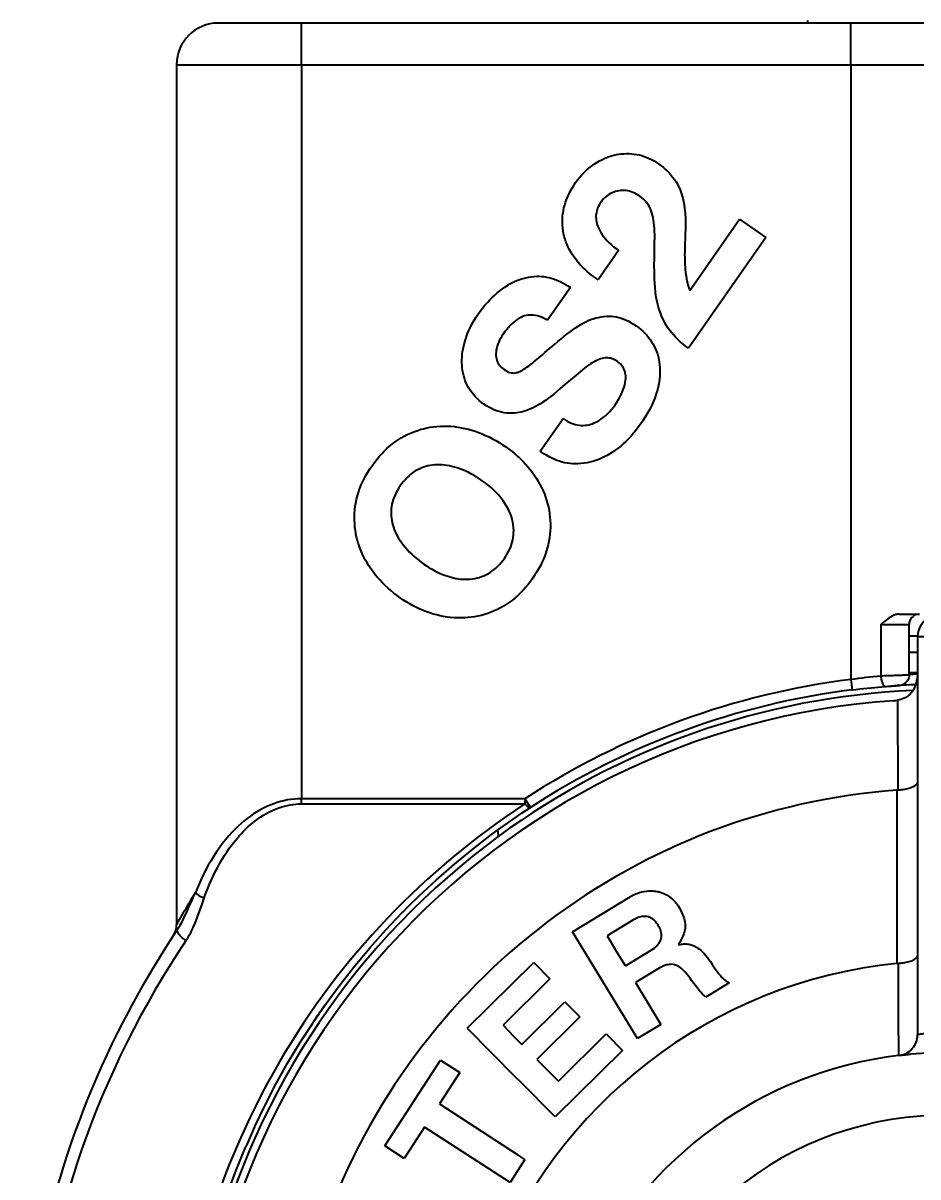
# Model space of a CAD drawing. Header units: millimetres. Extents: x 15 to 415, y 5 to 292.
# Drawn here: x 135.19 to 140.56, y 232.49 to 239.42 of the extents above; entities that cross this region are included whole.
import ezdxf

# ---------------------------------------------------------------- set-up
doc = ezdxf.new("R2010")
doc.units = ezdxf.units.MM
doc.layers.add('Geometries', color=7, linetype='Continuous')

msp = doc.modelspace()

# ---------------------------------------------------------------- linework, layer by layer
at = {"layer": 'Geometries', "linetype": 'Continuous', "lineweight": 40}
for p, q in [((136.8593, 239.4243), (136.3593, 239.4243)), ((137.1584, 239.4243), (136.8593, 239.4243)), ((136.8593, 239.1743), (136.8593, 239.4243)), ((139.9035, 239.4243), (137.1584, 239.4243)), ((140.1603, 239.4243), (139.9035, 239.4243)), ((140.9103, 239.4243), (140.1603, 239.4243)), ((140.1603, 239.1743), (140.1603, 239.4243)), ((136.1093, 239.1743), (136.1093, 234.0103)), ((136.1093, 239.1743), (136.8593, 239.1743)), ((136.8593, 239.1743), (136.8593, 234.7657)), ((136.8593, 239.1743), (140.1603, 239.1743)), ((140.1603, 239.1743), (140.1603, 235.4814)), ((140.1603, 239.1743), (140.6603, 239.1743)), ((139.1921, 237.8187), (139.4912, 238.2459)), ((139.4912, 238.2459), (139.6487, 238.1356)), ((139.6487, 238.1356), (139.1842, 237.4722)), ((138.7652, 238.0579), (138.6423, 237.8824)), ((138.6423, 237.8824), (138.6256, 237.8941)), ((138.4752, 237.836), (138.3378, 237.6398)), ((138.5219, 237.3204), (138.464, 237.2706)), ((138.2944, 236.8526), (138.4318, 237.0488)), ((137.5792, 236.9843), (137.5921, 236.9878)), ((138.3009, 236.8481), (138.2944, 236.8526)), ((137.779, 236.7578), (137.7635, 236.7618)), ((140.4504, 235.8744), (140.5728, 235.8744)), ((140.3403, 235.8119), (140.3403, 235.502)), ((140.3403, 235.8119), (140.5103, 235.8119)), ((140.5103, 235.7446), (140.5103, 235.8119)), ((140.5103, 235.6446), (140.5103, 235.7446)), ((140.5103, 235.7446), (140.561, 235.7446)), ((140.5609, 235.7399), (140.5609, 235.6446)), ((140.5609, 235.7399), (144.0609, 235.7399)), ((140.5103, 235.524), (140.5103, 235.6446)), ((140.5609, 235.6446), (140.5103, 235.6446)), ((140.5609, 235.6446), (140.5609, 235.524)), ((140.5103, 235.5115), (140.5103, 235.524)), ((140.5103, 235.524), (140.5607, 235.524)), ((140.5103, 235.508), (140.5103, 235.5115)), ((140.5609, 235.524), (140.5609, 235.5136)), ((140.5609, 235.5136), (140.5609, 235.4511)), ((140.1603, 235.4814), (140.168, 235.4193)), ((140.3993, 235.4421), (140.4016, 235.4423)), ((140.4016, 235.4423), (140.4018, 235.4423)), ((140.5609, 235.4511), (140.5609, 235.4165)), ((140.4415, 235.3573), (140.4415, 235.3558)), ((140.4415, 235.3558), (140.4422, 234.8173)), ((140.5333, 235.4153), (140.5322, 235.4137)), ((140.5609, 235.4165), (140.5609, 235.415)), ((140.5609, 235.415), (140.5609, 235.2399)), ((140.5609, 235.2399), (140.5609, 235.2148)), ((140.5609, 235.2148), (140.5609, 234.8688)), ((140.5609, 234.8688), (140.5609, 233.8274)), ((140.4422, 234.8172), (140.4359, 234.8168)), ((140.4359, 234.8168), (140.4359, 233.7754)), ((140.4422, 234.8172), (140.4422, 234.8173)), ((138.2022, 234.7657), (136.8593, 234.7657)), ((136.8593, 234.7495), (136.8593, 234.7657)), ((136.8593, 234.7345), (136.8593, 234.7495)), ((136.8593, 234.7345), (138.2022, 234.7345)), ((138.2022, 234.7657), (138.2022, 234.7345)), ((138.2022, 234.7657), (138.2363, 234.7133)), ((138.186, 234.6801), (138.2363, 234.7133)), ((136.2229, 234.2028), (136.2226, 234.202)), ((138.4887, 233.9663), (138.8346, 234.1759)), ((137.4705, 234.0871), (137.5013, 234.1182)), ((137.5013, 234.1182), (137.505, 234.1218)), ((138.8507, 234.0358), (138.6962, 233.9422)), ((136.1155, 233.9817), (136.1028, 233.9628)), ((138.8775, 233.3249), (138.4887, 233.9663)), ((136.0887, 233.9415), (136.0891, 233.942)), ((136.0887, 233.9415), (136.089, 233.9419)), ((136.0887, 233.9415), (136.0889, 233.9418)), ((136.0888, 233.9416), (136.0898, 233.9431)), ((136.089, 233.9419), (136.0892, 233.9421)), ((136.0895, 233.9427), (136.0891, 233.942)), ((136.0892, 233.9421), (136.0895, 233.9427)), ((136.0894, 233.9425), (136.0896, 233.9428)), ((136.0895, 233.9427), (136.0903, 233.9438)), ((136.0898, 233.9431), (136.0895, 233.9427)), ((136.0899, 233.9432), (136.0896, 233.9428)), ((136.0898, 233.9431), (136.0907, 233.9445)), ((136.0898, 233.9431), (136.0903, 233.9438)), ((136.0899, 233.9433), (136.0898, 233.9431)), ((136.0907, 233.9445), (136.1028, 233.9628)), ((138.6962, 233.9422), (138.747, 233.8583)), ((138.8056, 233.7616), (138.747, 233.8583)), ((138.8056, 233.7616), (138.961, 233.8558)), ((139.1255, 233.8904), (139.1266, 233.8886)), ((140.5609, 233.8274), (140.5609, 233.3479)), ((137.8559, 233.3873), (138.2547, 233.7818)), ((138.2547, 233.7818), (138.3522, 233.6832)), ((140.4444, 233.7759), (140.4359, 233.7754)), ((139.0086, 233.7471), (138.8666, 233.661)), ((138.3522, 233.6832), (138.0706, 233.4047)), ((138.8666, 233.661), (139.0185, 233.4104)), ((139.4299, 233.6598), (139.2889, 233.5743)), ((136.9587, 233.4656), (137.0029, 233.5289)), ((138.1837, 233.2904), (138.4421, 233.546)), ((138.4421, 233.546), (138.5322, 233.4549)), ((136.9587, 233.4656), (136.931, 233.4248)), ((138.5322, 233.4549), (138.2738, 233.1993)), ((139.0185, 233.4104), (138.8775, 233.3249)), ((137.8559, 233.3873), (138.1477, 233.0922)), ((138.0706, 233.4047), (138.1363, 233.3383)), ((138.403, 233.0686), (138.6906, 233.353)), ((138.6906, 233.353), (138.7881, 233.2544)), ((138.1363, 233.3383), (138.1837, 233.2904)), ((138.7881, 233.2544), (138.3833, 232.8541)), ((140.456, 233.2245), (140.456, 233.2245)), ((140.456, 233.2245), (140.4561, 233.2245)), ((137.3607, 232.6806), (137.6949, 233.1962)), ((137.6949, 233.1962), (137.8113, 233.1208)), ((138.2738, 233.1993), (138.403, 233.0686)), ((137.8113, 233.1208), (137.689, 232.9322)), ((138.1689, 233.0708), (138.1477, 233.0922)), ((138.3833, 232.8541), (138.1689, 233.0708)), ((137.689, 232.9322), (138.1598, 232.6271)), ((136.5779, 232.795), (136.5323, 232.6929)), ((137.5993, 232.7938), (137.4771, 232.6051)), ((138.1124, 232.4613), (137.5993, 232.7938)), ((136.5248, 232.6756), (136.5218, 232.6685)), ((136.5252, 232.6763), (136.5248, 232.6756)), ((136.5271, 232.6809), (136.5252, 232.6763)), ((136.5323, 232.6929), (136.5271, 232.6809)), ((137.4771, 232.6051), (137.3607, 232.6806)), ((138.2021, 232.5997), (138.1124, 232.4613)), ((138.2021, 232.5997), (138.1598, 232.6271))]:
    msp.add_line(p, q, dxfattribs=at)
at = {"layer": 'Geometries', "linetype": 'Continuous', "lineweight": 40, "flags": 128}
for points in [[(139.9035, 239.4242), (139.9011, 239.4394)], [(138.6499, 238.5965), (138.6641, 238.6039), (138.6783, 238.6106), (138.6927, 238.6167), (138.7073, 238.622), (138.7219, 238.6267), (138.7366, 238.6307), (138.7515, 238.634), (138.7665, 238.6366), (138.7816, 238.6386), (138.7969, 238.6398), (138.8122, 238.6404), (138.8277, 238.6403)], [(138.8277, 238.6403), (138.8432, 238.6394), (138.8586, 238.6378), (138.8739, 238.6353), (138.889, 238.6321), (138.904, 238.6281), (138.919, 238.6233), (138.9338, 238.6177), (138.9485, 238.6113), (138.9631, 238.6041), (138.9776, 238.5961), (138.9919, 238.5874), (139.0062, 238.5778)], [(138.5066, 238.466), (138.5186, 238.4824), (138.5311, 238.4981), (138.5442, 238.513), (138.5577, 238.5271), (138.5718, 238.5406), (138.5864, 238.5532), (138.6015, 238.5652), (138.6171, 238.5763), (138.6333, 238.5868), (138.6499, 238.5965)], [(139.0062, 238.5778), (139.0205, 238.5674), (139.0341, 238.5566), (139.047, 238.5454), (139.0592, 238.5339), (139.0707, 238.522), (139.0815, 238.5097), (139.0917, 238.497), (139.1012, 238.484), (139.1099, 238.4706), (139.118, 238.4568), (139.1254, 238.4426), (139.1321, 238.4281)], [(138.4283, 238.2621), (138.4302, 238.2795), (138.4329, 238.2968), (138.4365, 238.314), (138.4409, 238.3312), (138.4461, 238.3483), (138.4522, 238.3653), (138.4592, 238.3823), (138.467, 238.3992), (138.4756, 238.416), (138.4851, 238.4327), (138.4954, 238.4494), (138.5066, 238.466)], [(138.726, 238.4057), (138.7163, 238.4009), (138.707, 238.3954), (138.698, 238.3891), (138.6893, 238.3821), (138.6809, 238.3744), (138.6729, 238.3659), (138.6651, 238.3567), (138.6578, 238.3467)], [(138.8087, 238.418), (138.7979, 238.419), (138.7872, 238.4192), (138.7767, 238.4188), (138.7663, 238.4176), (138.756, 238.4157), (138.7459, 238.4131), (138.7359, 238.4097), (138.726, 238.4057)], [(138.892, 238.3846), (138.882, 238.3913), (138.8718, 238.3972), (138.8616, 238.4024), (138.8512, 238.407), (138.8407, 238.4108), (138.8301, 238.4139), (138.8195, 238.4163), (138.8087, 238.418)], [(139.1321, 238.4281), (139.1391, 238.4099), (139.1452, 238.3912), (139.1505, 238.3719), (139.1551, 238.3522), (139.1588, 238.3319), (139.1618, 238.3111)], [(138.6578, 238.3467), (138.6522, 238.3383), (138.6472, 238.3298), (138.6428, 238.3212), (138.639, 238.3126), (138.6358, 238.3039), (138.6332, 238.2951), (138.6312, 238.2862), (138.6298, 238.2773), (138.629, 238.2683), (138.6288, 238.2592), (138.6292, 238.2501), (138.6302, 238.2409), (138.6317, 238.2316), (138.6339, 238.2222), (138.6367, 238.2128), (138.6401, 238.2033)], [(138.9645, 238.2848), (138.9605, 238.297), (138.9558, 238.3086), (138.9503, 238.3198), (138.9441, 238.3305), (138.9373, 238.3407), (138.9297, 238.3504), (138.9213, 238.3597), (138.9123, 238.3685), (138.9025, 238.3768), (138.892, 238.3846)], [(138.4703, 238.0625), (138.4623, 238.0784), (138.455, 238.0945), (138.4486, 238.1106), (138.4431, 238.127), (138.4383, 238.1434), (138.4344, 238.16), (138.4313, 238.1767), (138.4291, 238.1935), (138.4277, 238.2105), (138.427, 238.2275), (138.4273, 238.2448), (138.4283, 238.2621)], [(138.9816, 238.1334), (138.9816, 238.1531), (138.9811, 238.1722), (138.9802, 238.1905), (138.9787, 238.2081), (138.9768, 238.225), (138.9744, 238.241), (138.9716, 238.2563), (138.9683, 238.2709), (138.9645, 238.2848)], [(139.1618, 238.3111), (139.1631, 238.299), (139.1643, 238.2862), (139.1652, 238.2727), (139.1659, 238.2585), (139.1664, 238.2436), (139.1666, 238.2281), (139.1667, 238.2127), (139.1666, 238.1968), (139.1662, 238.1803), (139.1657, 238.1631), (139.165, 238.1454)], [(138.6401, 238.2033), (138.6454, 238.1906), (138.6517, 238.1781), (138.6589, 238.1656), (138.667, 238.1532), (138.676, 238.141), (138.686, 238.1288), (138.6969, 238.1167), (138.7087, 238.1048), (138.7215, 238.0929), (138.7351, 238.0812), (138.7497, 238.0695), (138.7652, 238.0579)], [(138.98, 237.9114), (138.9798, 237.9211), (138.9797, 237.9318), (138.9796, 237.9432), (138.9795, 237.9556), (138.9795, 237.9688), (138.9795, 237.9829), (138.9796, 237.9979), (138.9797, 238.0138), (138.9799, 238.0313), (138.9802, 238.0498), (138.9804, 238.0693), (138.9808, 238.0897), (138.9812, 238.1111), (138.9816, 238.1334)], [(139.165, 238.1454), (139.1641, 238.125), (139.1633, 238.1053), (139.1627, 238.0864), (139.1622, 238.0683), (139.1619, 238.0509), (139.1618, 238.0343), (139.1619, 238.0185), (139.1622, 238.002), (139.1626, 237.9864), (139.1633, 237.9717), (139.1642, 237.958), (139.1652, 237.9452)], [(138.6256, 237.8941), (138.6085, 237.9065), (138.5922, 237.9192), (138.5766, 237.9321), (138.5618, 237.9454), (138.5478, 237.959), (138.5345, 237.9728), (138.5219, 237.987), (138.5101, 238.0015), (138.499, 238.0163), (138.4887, 238.0314), (138.4791, 238.0468), (138.4703, 238.0625)], [(139.1652, 237.9452), (139.1674, 237.9254), (139.1702, 237.9063), (139.1735, 237.8876), (139.1773, 237.8696), (139.1817, 237.852), (139.1866, 237.8351), (139.1921, 237.8187)], [(138.082, 237.839), (138.0971, 237.8488), (138.1123, 237.8578), (138.1277, 237.866), (138.1433, 237.8733), (138.1589, 237.8799), (138.1748, 237.8857), (138.1908, 237.8906), (138.207, 237.8948), (138.2233, 237.8981), (138.2398, 237.9006), (138.2564, 237.9024), (138.2732, 237.9033)], [(138.2732, 237.9033), (138.2877, 237.9034), (138.3021, 237.9027), (138.3166, 237.9013), (138.331, 237.8991), (138.3455, 237.8962), (138.3599, 237.8925), (138.3743, 237.888), (138.3888, 237.8828), (138.4032, 237.8769), (138.4176, 237.8702), (138.432, 237.8628), (138.4464, 237.8546), (138.4608, 237.8456), (138.4752, 237.836)], [(138.9894, 237.7875), (138.9865, 237.8108), (138.9841, 237.8349), (138.9823, 237.8597), (138.9809, 237.8852), (138.98, 237.9114)], [(137.9198, 237.6747), (137.9335, 237.6936), (137.9474, 237.7118), (137.9617, 237.7292), (137.9763, 237.7459), (137.9912, 237.7619), (138.0063, 237.7771), (138.0209, 237.7908), (138.0358, 237.8038), (138.0509, 237.8162), (138.0664, 237.828), (138.082, 237.839)], [(139.0507, 237.6099), (139.0408, 237.6273), (139.0317, 237.6453), (139.0234, 237.664), (139.0158, 237.6833), (139.009, 237.7032), (139.003, 237.7233), (138.9977, 237.7441), (138.9932, 237.7655), (138.9894, 237.7875)], [(137.8344, 237.4854), (137.8392, 237.5042), (137.8447, 237.5228), (137.8508, 237.5412), (137.8575, 237.5593), (137.865, 237.5772), (137.873, 237.5948), (137.8834, 237.6153), (137.8946, 237.6354), (137.9068, 237.6552), (137.9198, 237.6747)], [(138.1987, 237.665), (138.188, 237.6613), (138.1773, 237.6567), (138.1666, 237.651), (138.156, 237.6444), (138.1453, 237.6368), (138.1348, 237.6283), (138.1242, 237.6188), (138.1137, 237.6083), (138.1032, 237.5968), (138.0927, 237.5844), (138.0823, 237.571), (138.0719, 237.5567)], [(138.3378, 237.6398), (138.3254, 237.6468), (138.3132, 237.6528), (138.3011, 237.6581), (138.2892, 237.6624), (138.2774, 237.6658), (138.2657, 237.6684), (138.2542, 237.67), (138.2428, 237.6708), (138.2316, 237.6707), (138.2205, 237.6697), (138.2095, 237.6678), (138.1987, 237.665)], [(138.5385, 237.6146), (138.5526, 237.6229), (138.5671, 237.6305), (138.5818, 237.6373), (138.5969, 237.6433), (138.6123, 237.6486), (138.628, 237.6531), (138.644, 237.6568), (138.6603, 237.6598), (138.677, 237.6621), (138.6939, 237.6635)], [(138.6939, 237.6635), (138.7082, 237.664), (138.7226, 237.6635), (138.737, 237.662), (138.7515, 237.6595), (138.7661, 237.6562), (138.7807, 237.6518), (138.7954, 237.6465), (138.8102, 237.6403), (138.825, 237.6331), (138.8399, 237.6249), (138.8548, 237.6158), (138.8699, 237.6057)], [(138.3813, 237.4958), (138.4006, 237.5123), (138.4195, 237.528), (138.438, 237.5429), (138.4561, 237.557), (138.4737, 237.5702), (138.4905, 237.5825), (138.5069, 237.594), (138.5229, 237.6047), (138.5385, 237.6146)], [(138.8699, 237.6057), (138.8841, 237.5953), (138.8976, 237.5844), (138.9104, 237.5731), (138.9225, 237.5614), (138.9338, 237.5493), (138.9444, 237.5367), (138.9542, 237.5238), (138.9634, 237.5104), (138.9717, 237.4965), (138.9794, 237.4823), (138.9863, 237.4677), (138.9925, 237.4526)], [(139.1842, 237.4722), (139.167, 237.4847), (139.1507, 237.4974), (139.1353, 237.5104), (139.1207, 237.5238), (139.1069, 237.5374), (139.094, 237.5513), (139.0819, 237.5655), (139.0707, 237.58), (139.0603, 237.5948), (139.0507, 237.6099)], [(138.0719, 237.5567), (138.0638, 237.5446), (138.0565, 237.5325), (138.0501, 237.5205), (138.0444, 237.5085), (138.0396, 237.4965), (138.0356, 237.4846), (138.0325, 237.4728), (138.0301, 237.461), (138.0286, 237.4492), (138.0278, 237.4375)], [(137.8387, 237.291), (137.8344, 237.3065), (137.8308, 237.3222), (137.8279, 237.338), (137.8257, 237.3539), (137.8242, 237.3699), (137.8235, 237.386), (137.8235, 237.4023), (137.8243, 237.4187), (137.8257, 237.4352), (137.8279, 237.4518), (137.8308, 237.4685), (137.8344, 237.4854)], [(138.0278, 237.4375), (138.028, 237.4279), (138.0288, 237.4186), (138.0304, 237.4096), (138.0327, 237.4009), (138.0358, 237.3926), (138.0396, 237.3845), (138.0441, 237.3768), (138.0494, 237.3694), (138.0554, 237.3623), (138.0622, 237.3555), (138.0697, 237.349), (138.0779, 237.3428)], [(138.224, 237.3646), (138.2311, 237.37), (138.2387, 237.3759), (138.247, 237.3824), (138.2558, 237.3895), (138.2653, 237.3972), (138.2753, 237.4054), (138.286, 237.4142), (138.2972, 237.4236), (138.3096, 237.4341), (138.3226, 237.4452), (138.3363, 237.4569), (138.3507, 237.4692), (138.3656, 237.4822), (138.3813, 237.4958)], [(138.9925, 237.4526), (138.9979, 237.4371), (139.0025, 237.4214), (139.0063, 237.4054), (139.0093, 237.3891), (139.0114, 237.3725), (139.0128, 237.3556), (139.0134, 237.3384), (139.0132, 237.321), (139.0121, 237.3032), (139.0103, 237.2852), (139.0076, 237.2668), (139.0042, 237.2482)], [(138.1441, 237.3234), (138.1506, 237.3247), (138.1574, 237.3266), (138.1645, 237.3292), (138.172, 237.3323), (138.1798, 237.3361), (138.1879, 237.3406), (138.1964, 237.3456), (138.2053, 237.3513), (138.2144, 237.3576), (138.224, 237.3646)], [(138.657, 237.4076), (138.6477, 237.4045), (138.6381, 237.4006), (138.6281, 237.396), (138.6177, 237.3906), (138.607, 237.3844), (138.5959, 237.3776), (138.5844, 237.3699), (138.5726, 237.3615), (138.5605, 237.3524), (138.548, 237.3425), (138.5352, 237.3318), (138.5219, 237.3204)], [(138.7557, 237.3933), (138.7483, 237.3981), (138.7408, 237.4022), (138.7331, 237.4057), (138.7253, 237.4085), (138.7173, 237.4107), (138.7091, 237.4122), (138.7008, 237.4131), (138.6924, 237.4133), (138.6838, 237.4129), (138.675, 237.4117), (138.6661, 237.41), (138.657, 237.4076)], [(138.8067, 237.2807), (138.8075, 237.2894), (138.8077, 237.298), (138.8075, 237.3063), (138.8067, 237.3144), (138.8053, 237.3222), (138.8035, 237.3298), (138.8011, 237.3372), (138.7982, 237.3444), (138.7947, 237.3513), (138.7907, 237.358), (138.7862, 237.3644), (138.7812, 237.3707), (138.7756, 237.3767), (138.7695, 237.3824), (138.7629, 237.388), (138.7557, 237.3933)], [(137.956, 237.1358), (137.9416, 237.1464), (137.928, 237.1574), (137.9153, 237.1688), (137.9034, 237.1807), (137.8924, 237.193), (137.8822, 237.2058), (137.8728, 237.2189), (137.8643, 237.2325), (137.8566, 237.2465), (137.8498, 237.2609), (137.8439, 237.2757), (137.8387, 237.291)], [(138.0779, 237.3428), (138.0866, 237.3371), (138.0951, 237.3324), (138.1036, 237.3286), (138.1119, 237.3257), (138.1201, 237.3238), (138.1282, 237.3227), (138.1362, 237.3226), (138.1441, 237.3234)], [(138.4127, 237.2276), (138.3938, 237.2116), (138.3755, 237.1964), (138.3578, 237.1821), (138.3406, 237.1685)], [(138.464, 237.2706), (138.4447, 237.2547), (138.4127, 237.2276)], [(138.7441, 237.1322), (138.7545, 237.1476), (138.7639, 237.1629), (138.7725, 237.1781), (138.7801, 237.1931), (138.7868, 237.208), (138.7926, 237.2228), (138.7975, 237.2375), (138.8015, 237.252), (138.8046, 237.2664), (138.8067, 237.2807)], [(139.0042, 237.2482), (138.9999, 237.2293), (138.9948, 237.2104), (138.9933, 237.2055)], [(138.3406, 237.1685), (138.3253, 237.1576), (138.3102, 237.1474), (138.2952, 237.1379), (138.2804, 237.1292), (138.2657, 237.1212), (138.2511, 237.1139), (138.2367, 237.1073), (138.2224, 237.1015), (138.2082, 237.0963), (138.1941, 237.0919), (138.1802, 237.0883), (138.1664, 237.0853), (138.1528, 237.083), (138.1393, 237.0815)], [(138.9933, 237.2055), (138.9888, 237.1914), (138.982, 237.1722), (138.9743, 237.153), (138.9658, 237.1337), (138.9598, 237.1209)], [(138.1393, 237.0815), (138.1236, 237.0807), (138.108, 237.0808), (138.0925, 237.0819), (138.077, 237.0839), (138.0617, 237.087), (138.0464, 237.091), (138.0311, 237.096), (138.016, 237.102), (138.0009, 237.109), (137.9859, 237.1169), (137.9709, 237.1259), (137.956, 237.1358)], [(138.6749, 237.057), (138.6854, 237.066), (138.6981, 237.0777), (138.7103, 237.0902), (138.722, 237.1034), (138.7333, 237.1174), (138.7441, 237.1322)], [(138.9598, 237.1209), (138.9565, 237.1142), (138.9463, 237.0947), (138.9352, 237.075), (138.9233, 237.0553), (138.9106, 237.0354), (138.897, 237.0155)], [(138.4318, 237.0488), (138.4442, 237.0406), (138.4565, 237.0333), (138.4687, 237.0269), (138.4808, 237.0214), (138.4929, 237.0169), (138.5049, 237.0132), (138.5168, 237.0105), (138.5287, 237.0087), (138.5405, 237.0078), (138.5522, 237.0078)], [(138.5737, 237.0098), (138.5751, 237.0101), (138.5863, 237.0121), (138.5973, 237.0149), (138.608, 237.0182), (138.6186, 237.0223), (138.629, 237.0269), (138.6391, 237.0322), (138.6491, 237.0381), (138.6588, 237.0447)], [(138.6588, 237.0447), (138.6723, 237.055), (138.6749, 237.057)], [(138.897, 237.0155), (138.8833, 236.9965), (138.8692, 236.9782), (138.8546, 236.9606), (138.8396, 236.9437), (138.8243, 236.9274), (138.8084, 236.9118), (138.7931, 236.8977), (138.7774, 236.8841), (138.7614, 236.8712), (138.745, 236.8588), (138.7282, 236.8471)], [(137.2836, 236.766), (137.2975, 236.7852), (137.3118, 236.8035), (137.3265, 236.8211), (137.3415, 236.8378), (137.357, 236.8538), (137.3729, 236.8689), (137.3892, 236.8832), (137.4059, 236.8968), (137.423, 236.9095), (137.4405, 236.9214), (137.4584, 236.9326), (137.4767, 236.9429), (137.4954, 236.9524), (137.5145, 236.9612)], [(137.5145, 236.9612), (137.5339, 236.9691), (137.5534, 236.9762), (137.573, 236.9825), (137.5792, 236.9843)], [(137.5921, 236.9878), (137.5928, 236.988), (137.6128, 236.9926), (137.6329, 236.9965), (137.6531, 236.9995), (137.6735, 237.0017), (137.694, 237.0031), (137.7147, 237.0036), (137.7355, 237.0034), (137.7564, 237.0023), (137.7775, 237.0004), (137.7988, 236.9977)], [(137.7988, 236.9977), (137.8201, 236.9942), (137.8412, 236.99), (137.8623, 236.9849), (137.8833, 236.9791), (137.9041, 236.9725), (137.9249, 236.9651), (137.9456, 236.957), (137.9661, 236.9481), (137.9866, 236.9384), (138.0069, 236.9279), (138.0272, 236.9167), (138.0474, 236.9047), (138.0674, 236.8919), (138.0874, 236.8784)], [(138.5522, 237.0078), (138.5638, 237.0086), (138.5737, 237.0098)], [(138.0874, 236.8784), (138.1063, 236.8647), (138.1245, 236.8507), (138.142, 236.8364), (138.1589, 236.8216), (138.1626, 236.8182)], [(138.1626, 236.8182), (138.1752, 236.8065), (138.1908, 236.791), (138.2057, 236.7751), (138.2094, 236.771)], [(138.3318, 236.8281), (138.3164, 236.8377), (138.3009, 236.8481)], [(138.5205, 236.7771), (138.5046, 236.7768), (138.4888, 236.7774), (138.4729, 236.7787), (138.4572, 236.7809), (138.4414, 236.7839), (138.4257, 236.7877), (138.41, 236.7924), (138.3943, 236.7979), (138.3787, 236.8042), (138.3631, 236.8113), (138.3475, 236.8193), (138.3319, 236.8281), (138.3318, 236.8281)], [(138.7282, 236.8471), (138.712, 236.8367), (138.6956, 236.8271), (138.679, 236.8183), (138.6622, 236.8104), (138.6452, 236.8033), (138.6279, 236.797), (138.6105, 236.7916), (138.5929, 236.787), (138.5751, 236.7833), (138.5571, 236.7804), (138.5389, 236.7783), (138.5205, 236.7771)], [(137.1789, 236.4806), (137.1805, 236.5016), (137.183, 236.5225), (137.1864, 236.5433), (137.1907, 236.564), (137.1959, 236.5847), (137.2021, 236.6052), (137.2091, 236.6256), (137.217, 236.646), (137.2258, 236.6662), (137.2356, 236.6864), (137.2462, 236.7064), (137.2578, 236.7264), (137.2702, 236.7463), (137.2836, 236.766)], [(137.5924, 236.7566), (137.5791, 236.7516), (137.5662, 236.7459), (137.5535, 236.7394), (137.5411, 236.7321), (137.529, 236.724), (137.5173, 236.7152), (137.5058, 236.7055), (137.4947, 236.6951), (137.4838, 236.6839), (137.4733, 236.6718), (137.463, 236.659), (137.4531, 236.6455)], [(137.6343, 236.7673), (137.6333, 236.7671), (137.6196, 236.7643), (137.6059, 236.7608), (137.5924, 236.7566)], [(137.7635, 236.7618), (137.7485, 236.7652), (137.7336, 236.7678), (137.7189, 236.7697), (137.7043, 236.771), (137.6898, 236.7716), (137.6755, 236.7715), (137.6613, 236.7707), (137.6473, 236.7693), (137.6343, 236.7673)], [(137.9087, 236.6998), (137.8943, 236.7083), (137.8773, 236.7177), (137.8603, 236.7264), (137.8433, 236.7343), (137.8273, 236.7412), (137.8113, 236.7473), (137.7953, 236.7528), (137.7794, 236.7577), (137.779, 236.7578)], [(138.2094, 236.771), (138.22, 236.7588), (138.2337, 236.7421), (138.2467, 236.7251), (138.2591, 236.7077), (138.2708, 236.6899), (138.2819, 236.6717), (138.2923, 236.6531)], [(137.9455, 236.6757), (137.9284, 236.6873), (137.9113, 236.6982), (137.9087, 236.6998)], [(137.9686, 236.6588), (137.9641, 236.6622), (137.9455, 236.6757)], [(137.4531, 236.6455), (137.444, 236.6319), (137.4357, 236.6182), (137.4283, 236.6046), (137.4217, 236.5908), (137.4158, 236.577), (137.4109, 236.5632), (137.4067, 236.5493), (137.4033, 236.5354), (137.4008, 236.5214), (137.3991, 236.5073), (137.3982, 236.4932), (137.3981, 236.4791)], [(138.0178, 236.6163), (138.0146, 236.6193), (137.9986, 236.634), (137.9818, 236.6483), (137.9686, 236.6588)], [(138.0823, 236.5386), (138.0705, 236.5556), (138.0579, 236.5721), (138.0444, 236.5883), (138.0299, 236.604), (138.0178, 236.6163)], [(138.2923, 236.6531), (138.302, 236.6343), (138.3108, 236.6153), (138.3189, 236.5962), (138.3262, 236.5768), (138.3326, 236.5573), (138.3382, 236.5377), (138.3413, 236.5253)], [(138.1345, 236.377), (138.1336, 236.3939), (138.1318, 236.4107), (138.129, 236.4273), (138.1252, 236.4437), (138.1205, 236.4599), (138.1147, 236.476), (138.1081, 236.4919), (138.1004, 236.5077), (138.0918, 236.5232), (138.0823, 236.5386)], [(137.1858, 236.3627), (137.1834, 236.3773), (137.1809, 236.3976), (137.1792, 236.4181), (137.1783, 236.4388), (137.1782, 236.4596), (137.1789, 236.4806)], [(137.3981, 236.4791), (137.3988, 236.465), (137.399, 236.4621)], [(137.399, 236.4621), (137.4002, 236.4509), (137.4022, 236.437), (137.405, 236.4232), (137.4084, 236.4095), (137.4115, 236.399)], [(138.3413, 236.5253), (138.343, 236.5178), (138.347, 236.4979), (138.3502, 236.4777), (138.3526, 236.4574), (138.3541, 236.4369), (138.3548, 236.4162), (138.3548, 236.3954), (138.3539, 236.3744)], [(137.4115, 236.399), (137.4125, 236.3959), (137.4173, 236.3824), (137.4228, 236.369), (137.429, 236.3558), (137.4359, 236.3426), (137.4434, 236.3295), (137.4517, 236.3166)], [(137.2007, 236.3007), (137.1959, 236.3172), (137.191, 236.3371), (137.1868, 236.3571), (137.1858, 236.3627)], [(138.0787, 236.2093), (138.0879, 236.2231), (138.0963, 236.2369), (138.1038, 236.2508), (138.1106, 236.2647), (138.1165, 236.2786), (138.1215, 236.2926), (138.1258, 236.3065), (138.1292, 236.3206), (138.1318, 236.3346), (138.1335, 236.3487), (138.1344, 236.3628), (138.1345, 236.377)], [(138.3539, 236.3744), (138.3521, 236.3534), (138.3495, 236.3325), (138.346, 236.3117), (138.3416, 236.291), (138.3364, 236.2704), (138.3302, 236.2499), (138.3231, 236.2295), (138.3152, 236.2093), (138.3064, 236.1891), (138.2967, 236.1691), (138.2861, 236.1492), (138.2746, 236.1293), (138.2623, 236.1096), (138.249, 236.09)], [(137.2429, 236.2011), (137.2331, 236.2201), (137.224, 236.2392), (137.2158, 236.2584), (137.2083, 236.2779), (137.2017, 236.2974), (137.2007, 236.3007)], [(137.4517, 236.3166), (137.4616, 236.3022), (137.4723, 236.2881), (137.4837, 236.2742), (137.4957, 236.2606), (137.5085, 236.2472), (137.522, 236.234), (137.5353, 236.2218), (137.5493, 236.2097), (137.5638, 236.1979), (137.579, 236.1863), (137.5949, 236.1749)], [(137.453, 235.9723), (137.4336, 235.9863), (137.4149, 236.0007), (137.3968, 236.0154), (137.3795, 236.0304), (137.3628, 236.0459), (137.3468, 236.0617), (137.3314, 236.0779), (137.3167, 236.0944), (137.3028, 236.1113), (137.2894, 236.1285), (137.2768, 236.1461), (137.2648, 236.1641), (137.2535, 236.1824), (137.2429, 236.2011)], [(137.9413, 236.0997), (137.9545, 236.1048), (137.9675, 236.1106), (137.98, 236.1172), (137.9923, 236.1245), (138.0042, 236.1325), (138.0159, 236.1413), (138.0271, 236.1508), (138.0381, 236.161), (138.0487, 236.172), (138.059, 236.1837), (138.069, 236.1961), (138.0787, 236.2093)], [(137.5949, 236.1749), (137.6113, 236.1638), (137.6277, 236.1534), (137.6441, 236.1437), (137.6606, 236.1347), (137.6771, 236.1264), (137.6936, 236.1188), (137.7131, 236.1107), (137.7326, 236.1036), (137.7522, 236.0975), (137.7718, 236.0924)], [(137.7718, 236.0924), (137.7865, 236.0893), (137.7931, 236.0881)], [(137.7931, 236.0881), (137.8012, 236.0868), (137.8158, 236.085), (137.8302, 236.0839), (137.8445, 236.0835), (137.8587, 236.0837), (137.8728, 236.0847), (137.8867, 236.0863), (137.9005, 236.0886), (137.9143, 236.0916), (137.9278, 236.0953), (137.9413, 236.0997)], [(138.249, 236.09), (138.2351, 236.0709), (138.2208, 236.0525), (138.2061, 236.035), (138.191, 236.0182), (138.1755, 236.0022), (138.1596, 235.9871), (138.1433, 235.9727), (138.1266, 235.9591), (138.1094, 235.9463), (138.0919, 235.9343), (138.074, 235.9231), (138.0556, 235.9127), (138.0369, 235.9031), (138.0177, 235.8943)], [(137.7347, 235.8568), (137.7137, 235.8602), (137.6928, 235.8644), (137.6721, 235.8693), (137.6515, 235.875), (137.631, 235.8814), (137.6107, 235.8885), (137.5905, 235.8964), (137.5705, 235.905), (137.5505, 235.9144), (137.5308, 235.9245), (137.5111, 235.9353), (137.4916, 235.9469), (137.4722, 235.9592), (137.453, 235.9723)], [(137.8422, 235.8519), (137.8385, 235.8517), (137.818, 235.8511), (137.7973, 235.8513), (137.7766, 235.8523), (137.7557, 235.8541), (137.7347, 235.8568)], [(138.0177, 235.8943), (137.9983, 235.8862), (137.9787, 235.8791), (137.9591, 235.8727), (137.9393, 235.8671), (137.9194, 235.8624), (137.8993, 235.8585), (137.8792, 235.8554), (137.8589, 235.8531), (137.8422, 235.8519)], [(140.4434, 235.874), (140.4374, 235.8731), (140.4309, 235.8716), (140.4244, 235.8695), (140.4157, 235.866), (140.4071, 235.8618), (140.3986, 235.8569), (140.3903, 235.8516), (140.3822, 235.8459), (140.3718, 235.838), (140.3615, 235.8297), (140.3513, 235.8212), (140.341, 235.8125), (140.3403, 235.8119)], [(140.4504, 235.8744), (140.4439, 235.8741), (140.4434, 235.874)], [(140.456, 235.5063), (140.4475, 235.506), (140.4385, 235.5057), (140.4292, 235.5054), (140.4196, 235.505), (140.4097, 235.5047), (140.3998, 235.5043), (140.3897, 235.5039), (140.3796, 235.5036), (140.3696, 235.5032), (140.3596, 235.5028), (140.3499, 235.5024), (140.3403, 235.502)], [(140.3403, 235.502), (140.3409, 235.4951), (140.3419, 235.4882), (140.343, 235.4815), (140.3444, 235.4751), (140.3461, 235.469), (140.3479, 235.4633), (140.3499, 235.458), (140.3521, 235.4534), (140.3546, 235.4492), (140.3571, 235.4457), (140.3598, 235.443), (140.3625, 235.4411), (140.3651, 235.44), (140.3678, 235.4397)], [(140.5103, 235.508), (140.5099, 235.508), (140.5087, 235.508), (140.5067, 235.5079), (140.5038, 235.5078), (140.5002, 235.5077), (140.4959, 235.5076), (140.4908, 235.5074), (140.4851, 235.5073), (140.4787, 235.507), (140.4717, 235.5068), (140.4641, 235.5066), (140.456, 235.5063)], [(140.5103, 235.508), (140.5098, 235.5002), (140.5083, 235.4925), (140.5059, 235.485), (140.5026, 235.4779), (140.4984, 235.4713), (140.4933, 235.4652)], [(140.5602, 235.5135), (140.5597, 235.5072), (140.5584, 235.4945), (140.5567, 235.4819)], [(140.5607, 235.524), (140.5603, 235.5157), (140.5602, 235.5135)], [(140.5609, 235.5326), (140.5607, 235.5241), (140.5607, 235.524)], [(140.168, 235.4193), (140.1909, 235.4221), (140.2137, 235.4248), (140.2364, 235.4273), (140.259, 235.4297), (140.2815, 235.432), (140.2836, 235.4322)], [(140.2836, 235.4322), (140.3035, 235.4341), (140.3252, 235.4361), (140.3466, 235.438), (140.3678, 235.4397)], [(140.3678, 235.4397), (140.3749, 235.4403), (140.3822, 235.4409), (140.3897, 235.4414), (140.3971, 235.442), (140.3993, 235.4421)], [(140.4018, 235.4423), (140.4044, 235.4425), (140.4116, 235.443), (140.4184, 235.4435), (140.4248, 235.4439), (140.4307, 235.4443), (140.4359, 235.4447), (140.4405, 235.445), (140.4444, 235.4452), (140.4475, 235.4454), (140.4498, 235.4455), (140.4512, 235.4456), (140.4517, 235.4457)], [(140.4933, 235.4652), (140.4876, 235.4599), (140.4813, 235.4552), (140.4744, 235.4515), (140.4671, 235.4486), (140.4594, 235.4466), (140.4517, 235.4457)], [(140.5496, 235.4505), (140.5494, 235.4499), (140.5456, 235.4394), (140.5412, 235.4295), (140.5361, 235.4199), (140.5333, 235.4153)], [(140.5567, 235.4819), (140.5555, 235.4748), (140.5541, 235.4678), (140.5525, 235.4607), (140.5496, 235.4505)], [(140.4188, 235.3543), (140.4245, 235.3548), (140.4301, 235.3555), (140.4415, 235.3573)], [(140.5322, 235.4137), (140.5322, 235.4136), (140.5279, 235.4076), (140.5233, 235.4018), (140.5159, 235.394), (140.5079, 235.3868), (140.5021, 235.3823), (140.4959, 235.3781), (140.4896, 235.3743), (140.4803, 235.3696), (140.4707, 235.3655), (140.4606, 235.362), (140.4503, 235.3592), (140.4415, 235.3573)], [(140.5609, 234.8688), (140.5598, 234.8621), (140.5567, 234.8555), (140.5515, 234.8491), (140.5443, 234.8431), (140.5352, 234.8374), (140.5243, 234.8322)], [(140.5243, 234.8322), (140.5169, 234.8295), (140.5091, 234.827), (140.5004, 234.8247), (140.4913, 234.8226), (140.482, 234.8209), (140.4723, 234.8195), (140.4655, 234.8187), (140.4586, 234.818), (140.4516, 234.8175), (140.4422, 234.8172)], [(136.2757, 234.1709), (136.2858, 234.1983), (136.2965, 234.2255), (136.3076, 234.2523), (136.3192, 234.2787), (136.3313, 234.3046), (136.3437, 234.3297), (136.3565, 234.3543), (136.3697, 234.3783), (136.3834, 234.4018), (136.3978, 234.4251), (136.4126, 234.4477), (136.4278, 234.4697), (136.4434, 234.4909), (136.4594, 234.5114), (136.4722, 234.527), (136.4853, 234.5421), (136.4985, 234.5566), (136.5119, 234.5706), (136.5255, 234.5841), (136.5402, 234.5979), (136.555, 234.611), (136.5699, 234.6234), (136.5851, 234.6353), (136.6004, 234.6465), (136.6158, 234.657), (136.6304, 234.6663), (136.6451, 234.675), (136.6599, 234.6831), (136.6748, 234.6906), (136.6897, 234.6975), (136.7067, 234.7047), (136.7237, 234.711), (136.7408, 234.7166), (136.7578, 234.7214), (136.7749, 234.7255), (136.7919, 234.7287), (136.8089, 234.7313), (136.8258, 234.7331), (136.8426, 234.7342), (136.8593, 234.7345)], [(136.8593, 234.7657), (136.8383, 234.7652), (136.8173, 234.7638), (136.7963, 234.7614), (136.7754, 234.7582), (136.7545, 234.7539), (136.7337, 234.7488), (136.713, 234.7427), (136.6925, 234.7357), (136.672, 234.7278), (136.6517, 234.719), (136.6316, 234.7092), (136.6116, 234.6986), (136.5919, 234.6871), (136.5723, 234.6747), (136.553, 234.6614), (136.5339, 234.6473), (136.5151, 234.6323), (136.4966, 234.6165), (136.4783, 234.5999), (136.4603, 234.5825), (136.4427, 234.5642), (136.4225, 234.542), (136.4028, 234.5187), (136.3836, 234.4943), (136.3648, 234.469), (136.3467, 234.4428), (136.329, 234.4156)], [(138.2022, 234.7345), (138.2057, 234.7305), (138.2092, 234.7269), (138.2127, 234.7236), (138.2161, 234.7207), (138.2193, 234.7182), (138.2224, 234.7161), (138.2253, 234.7144), (138.228, 234.7132), (138.2305, 234.7125), (138.2327, 234.7123), (138.2346, 234.7126), (138.2363, 234.7133)], [(138.0376, 234.5764), (138.118, 234.6336), (138.186, 234.6801)], [(137.505, 234.1218), (137.5668, 234.1822), (137.6713, 234.2793), (137.7788, 234.373), (137.8891, 234.4634), (138.0022, 234.5503), (138.0376, 234.5764)], [(138.0379, 234.5761), (138.0387, 234.5688), (138.0398, 234.5585), (138.041, 234.5474), (138.042, 234.5386)], [(136.329, 234.4156), (136.3141, 234.3911), (136.2996, 234.3659), (136.2856, 234.3401), (136.272, 234.3137), (136.2589, 234.2866), (136.2463, 234.259), (136.2342, 234.2308), (136.2229, 234.2028)], [(136.1154, 233.9815), (136.1303, 234.0055), (136.1441, 234.0308), (136.1573, 234.0574), (136.1701, 234.085), (136.1829, 234.1134), (136.1958, 234.1424), (136.209, 234.172), (136.2226, 234.202)], [(136.2226, 234.202), (136.2107, 234.1826), (136.1991, 234.1636), (136.193, 234.1536)], [(136.2226, 234.2021), (136.2254, 234.1989), (136.2285, 234.1957), (136.232, 234.1926), (136.2359, 234.1895), (136.2401, 234.1866), (136.2446, 234.1838), (136.2494, 234.1812), (136.2544, 234.1787), (136.2596, 234.1764), (136.2649, 234.1743), (136.2703, 234.1725), (136.2757, 234.1709)], [(138.8346, 234.1759), (138.8413, 234.18), (138.8481, 234.1838), (138.855, 234.1875), (138.8621, 234.1909), (138.8692, 234.194), (138.8765, 234.197), (138.8839, 234.1997), (138.8913, 234.2021), (138.9049, 234.2058), (138.9187, 234.2088), (138.9329, 234.2109), (138.9471, 234.2122)], [(138.9471, 234.2122), (138.9549, 234.2124), (138.9627, 234.2124), (138.9706, 234.212), (138.9784, 234.2114), (138.9862, 234.2104), (138.9939, 234.2091), (139.0016, 234.2075), (139.0093, 234.2056), (139.0202, 234.2023), (139.0309, 234.1983), (139.0415, 234.1937), (139.0518, 234.1884)], [(139.0518, 234.1884), (139.0649, 234.1799), (139.0713, 234.1755), (139.0777, 234.171), (139.0831, 234.1668), (139.0884, 234.1625), (139.0936, 234.1579), (139.0985, 234.1531), (139.1042, 234.1469), (139.1096, 234.1404), (139.1148, 234.1337), (139.1223, 234.1233), (139.1296, 234.1128)], [(136.193, 234.1536), (136.1879, 234.1453), (136.1773, 234.1278), (136.1673, 234.111), (136.1579, 234.0952), (136.1492, 234.0804), (136.1412, 234.0668), (136.1354, 234.0567), (136.1301, 234.0475), (136.1254, 234.0392), (136.1213, 234.0318), (136.1177, 234.0255), (136.1147, 234.0201), (136.1124, 234.0159), (136.1107, 234.0128), (136.1097, 234.0109), (136.1093, 234.0103)], [(136.1672, 233.9154), (136.1767, 233.9303), (136.1857, 233.9456), (136.194, 233.961), (136.2018, 233.9768), (136.2091, 233.9927), (136.2181, 234.0137), (136.2266, 234.0349), (136.2348, 234.0562), (136.2487, 234.0944), (136.2622, 234.1326), (136.2757, 234.1709)], [(139.1296, 234.1128), (139.1363, 234.0986), (139.1428, 234.0844), (139.149, 234.07), (139.1546, 234.0554), (139.1578, 234.0456), (139.1606, 234.0356), (139.1628, 234.0254), (139.1644, 234.0152), (139.1651, 234.0049), (139.165, 233.9962), (139.1643, 233.9877)], [(137.0029, 233.5289), (137.0078, 233.5358), (137.0924, 233.6507), (137.1805, 233.7628), (137.2722, 233.8721), (137.3671, 233.9785), (137.4654, 234.0819), (137.4705, 234.0871)], [(138.9358, 234.0586), (138.928, 234.0586), (138.9202, 234.0586), (138.9124, 234.0582), (138.9046, 234.0575), (138.8968, 234.0562), (138.8892, 234.0542), (138.8816, 234.0515), (138.8742, 234.0483), (138.8682, 234.0454), (138.8624, 234.0423), (138.8507, 234.0358)], [(139.0016, 234.0057), (138.9978, 234.0125), (138.9935, 234.0191), (138.9887, 234.0255), (138.9834, 234.0314), (138.9767, 234.0377), (138.9695, 234.0433), (138.9615, 234.0483), (138.953, 234.0526), (138.9446, 234.0559), (138.9358, 234.0586)], [(136.0899, 233.9433), (136.0934, 233.9492), (136.0976, 233.9573), (136.1011, 233.9657), (136.1041, 233.9744)], [(136.1041, 233.9744), (136.1064, 233.9832), (136.108, 233.9921), (136.109, 234.0012), (136.1093, 234.0103)], [(136.1672, 233.9154), (136.1609, 233.9187), (136.1548, 233.9225), (136.1488, 233.9266), (136.1431, 233.9309), (136.1376, 233.9354), (136.1326, 233.9401), (136.128, 233.9448), (136.124, 233.9496), (136.1206, 233.9543), (136.1178, 233.9589), (136.1156, 233.9634), (136.1142, 233.9677), (136.1134, 233.9716), (136.1133, 233.9753), (136.1139, 233.9786), (136.1153, 233.9814)], [(139.0219, 233.9469), (139.0217, 233.9521), (139.0205, 233.9613), (139.0186, 233.9703), (139.0157, 233.9793), (139.012, 233.9881), (139.0072, 233.9971), (139.0016, 234.0057)], [(139.1643, 233.9877), (139.1642, 233.9875), (139.1628, 233.9788), (139.1609, 233.9702), (139.1585, 233.9617), (139.1558, 233.9534), (139.1506, 233.9404), (139.1449, 233.9277), (139.1387, 233.9152), (139.1322, 233.9028), (139.1255, 233.8904)], [(136.0888, 233.9416), (136.0424, 233.87), (135.972, 233.7566), (135.9043, 233.6416), (135.8395, 233.525), (135.8173, 233.4836)], [(136.0903, 233.9438), (136.0906, 233.9444), (136.0912, 233.9453), (136.0917, 233.9461), (136.0922, 233.9469), (136.0927, 233.9475), (136.0928, 233.9478)], [(136.0928, 233.9478), (136.0931, 233.9482), (136.0935, 233.9488), (136.0939, 233.9494), (136.0943, 233.9499), (136.0946, 233.9505), (136.095, 233.951), (136.0953, 233.9516), (136.0957, 233.9521), (136.0962, 233.9529), (136.0968, 233.9538), (136.0975, 233.9549), (136.0982, 233.9558)], [(138.961, 233.8558), (138.9705, 233.8614), (138.9796, 233.8677), (138.9874, 233.8742), (138.9947, 233.8814), (139.0015, 233.8893), (139.0076, 233.8979), (139.011, 233.9033), (139.014, 233.9089), (139.0169, 233.9147), (139.0194, 233.9207)], [(139.0194, 233.9207), (139.0208, 233.9284), (139.0217, 233.9362), (139.022, 233.9442), (139.0219, 233.9469)], [(139.1266, 233.8886), (139.142, 233.8917), (139.1497, 233.893), (139.1575, 233.8939), (139.1653, 233.8943), (139.1731, 233.8941), (139.1811, 233.893), (139.189, 233.8914), (139.1953, 233.8897), (139.2015, 233.8878), (139.2138, 233.8837)], [(139.2138, 233.8837), (139.2208, 233.8803), (139.2277, 233.8766), (139.2345, 233.8727), (139.2411, 233.8684), (139.251, 233.8613), (139.2605, 233.8536), (139.2696, 233.8452), (139.2782, 233.8362)], [(139.2782, 233.8362), (139.2882, 233.8241), (139.298, 233.812), (139.3073, 233.7999), (139.3162, 233.7875), (139.3249, 233.7749), (139.3335, 233.7622)], [(140.5609, 233.8274), (140.5605, 233.8234), (140.5594, 233.8194), (140.5575, 233.8155), (140.5548, 233.8116), (140.5515, 233.8078), (140.5474, 233.8041), (140.5426, 233.8006), (140.5371, 233.7972), (140.531, 233.7939), (140.5243, 233.7909)], [(139.0834, 233.7715), (139.0756, 233.7708), (139.0678, 233.7699), (139.0601, 233.7688), (139.0524, 233.7672), (139.0474, 233.7658), (139.0424, 233.7641), (139.0375, 233.7622), (139.0327, 233.7601), (139.0265, 233.7571), (139.0205, 233.7538), (139.0086, 233.7471)], [(139.1422, 233.7464), (139.1329, 233.7533), (139.1282, 233.7566), (139.1232, 233.7597), (139.1181, 233.7625), (139.1128, 233.7649), (139.1072, 233.7668), (139.1014, 233.7683), (139.0924, 233.7701), (139.0834, 233.7715)], [(139.3335, 233.7622), (139.342, 233.7491), (139.351, 233.7363), (139.3593, 233.7251), (139.3679, 233.7141), (139.3768, 233.7033), (139.386, 233.6927)], [(140.5243, 233.7909), (140.5169, 233.7882), (140.509, 233.7857), (140.5004, 233.7834), (140.4913, 233.7813), (140.4819, 233.7796), (140.4723, 233.7782), (140.4655, 233.7774), (140.4585, 233.7767), (140.4515, 233.7762), (140.4444, 233.7759)], [(140.4444, 233.7759), (140.4454, 233.4665), (140.4463, 233.2233)], [(139.2034, 233.6748), (139.1945, 233.6876), (139.185, 233.7), (139.175, 233.7122), (139.1646, 233.724), (139.1536, 233.7354), (139.1422, 233.7464)], [(139.386, 233.6927), (139.3959, 233.6829), (139.401, 233.6783), (139.4065, 233.6739), (139.412, 233.6699), (139.4179, 233.6664), (139.4239, 233.663), (139.4299, 233.6598)], [(139.2517, 233.6113), (139.2324, 233.6359), (139.2178, 233.6552), (139.2034, 233.6748)], [(139.2889, 233.5743), (139.2788, 233.5828), (139.2739, 233.5872), (139.2692, 233.5917), (139.2646, 233.5965), (139.2603, 233.6013), (139.2517, 233.6113)], [(136.5779, 232.795), (136.5787, 232.7968), (136.6405, 232.9253), (136.7063, 233.0519), (136.7759, 233.1764), (136.8495, 233.2986), (136.9268, 233.4184), (136.931, 233.4248)], [(140.8215, 233.3649), (140.7983, 233.3647), (140.7761, 233.3643), (140.7549, 233.3637), (140.7348, 233.363), (140.7157, 233.3622), (140.6977, 233.3613), (140.6778, 233.3601), (140.6594, 233.3588), (140.6426, 233.3574), (140.6273, 233.3561), (140.6155, 233.3549), (140.6049, 233.3538), (140.5954, 233.3527), (140.587, 233.3517), (140.5798, 233.3507), (140.5738, 233.3499), (140.5681, 233.3491), (140.5641, 233.3484), (140.5617, 233.348), (140.5609, 233.3479)], [(140.4556, 233.2245), (140.4557, 233.2245), (140.4558, 233.2245), (140.4559, 233.2245), (140.456, 233.2245)], [(140.4561, 233.2245), (140.4561, 233.2245), (140.4564, 233.2246), (140.4566, 233.2246), (140.4569, 233.2247), (140.4572, 233.2247), (140.4575, 233.2247), (140.4578, 233.2248), (140.4581, 233.2248), (140.4587, 233.2249), (140.4594, 233.225), (140.4601, 233.2251), (140.4605, 233.2252), (140.4609, 233.2252), (140.4613, 233.2253), (140.4619, 233.2254), (140.4626, 233.2255), (140.4633, 233.2256), (140.4642, 233.2257), (140.4652, 233.2258), (140.4663, 233.226), (140.4676, 233.2261), (140.4689, 233.2263), (140.4704, 233.2265), (140.4721, 233.2267), (140.4739, 233.2269), (140.476, 233.2272), (140.4784, 233.2274), (140.4811, 233.2278), (140.484, 233.2281), (140.4873, 233.2284), (140.4909, 233.2288), (140.4948, 233.2292), (140.4988, 233.2297), (140.5032, 233.2301), (140.5079, 233.2305), (140.5131, 233.231), (140.5186, 233.2315)], [(136.2966, 231.999), (136.3314, 232.1287), (136.3724, 232.2652), (136.4178, 232.4005), (136.4673, 232.5342), (136.5209, 232.6664), (136.5218, 232.6685)]]:
    msp.add_lwpolyline(points, dxfattribs=at)
at = {"layer": 'Geometries', "linetype": 'Continuous', "lineweight": 40}
for centre, radius, start, end in [((136.3593, 239.1743), 0.25, 90, 180), ((140.5728, 235.8119), 0.0625, 96.62403, 180), ((140.6859, 235.7399), 0.125, 90, 177.83263), ((140.6859, 235.7399), 0.125, 177.83263, 180), ((140.6749, 231.7951), 3.722, 95.15736, 97.94673), ((140.7325, 230.8793), 4.6375, 92.12936, 92.74569), ((140.7325, 230.8793), 4.6375, 97.0869, 123.06695), ((140.7325, 230.8793), 4.575, 97.0869, 123.06695), ((140.7325, 230.8793), 4.575, 92.29097, 94.1479), ((140.7272, 230.8649), 4.5, 93.92989, 182.02333), ((140.733, 230.8698), 4.55, 92.51669, 126.26017), ((140.7272, 230.8649), 3.9627, 94.21608, 226.08086), ((140.7325, 230.8481), 4.6375, 123.06695, 149.68652), ((140.733, 230.8698), 4.55, 126.26017, 165.5195), ((140.7325, 230.8481), 5.5, 146.10447, 175.50935), ((140.7272, 230.8649), 2.925, 95.71607, 223.07031), ((140.7325, 230.8793), 5.5625, 152.083, 175.53466), ((140.7325, 230.8793), 4.575, 144.60854, 146.19285), ((140.4359, 233.3479), 0.125, 318.34621, 0), ((140.7272, 230.8649), 2.375, 96.78788, 213.14237), ((140.7272, 230.8649), 2.375, 96.56493, 96.78788), ((140.7272, 230.8649), 2.375, 90.27923, 96.56493), ((140.4359, 233.3479), 0.125, 279.2951, 318.34621), ((140.7325, 230.8481), 4.6375, 149.68652, 180.00934), ((140.7272, 230.8649), 2, 22.71913, 339.38758)]:
    msp.add_arc(centre, radius, start, end, dxfattribs=at)

doc.saveas('drawing.dxf')
